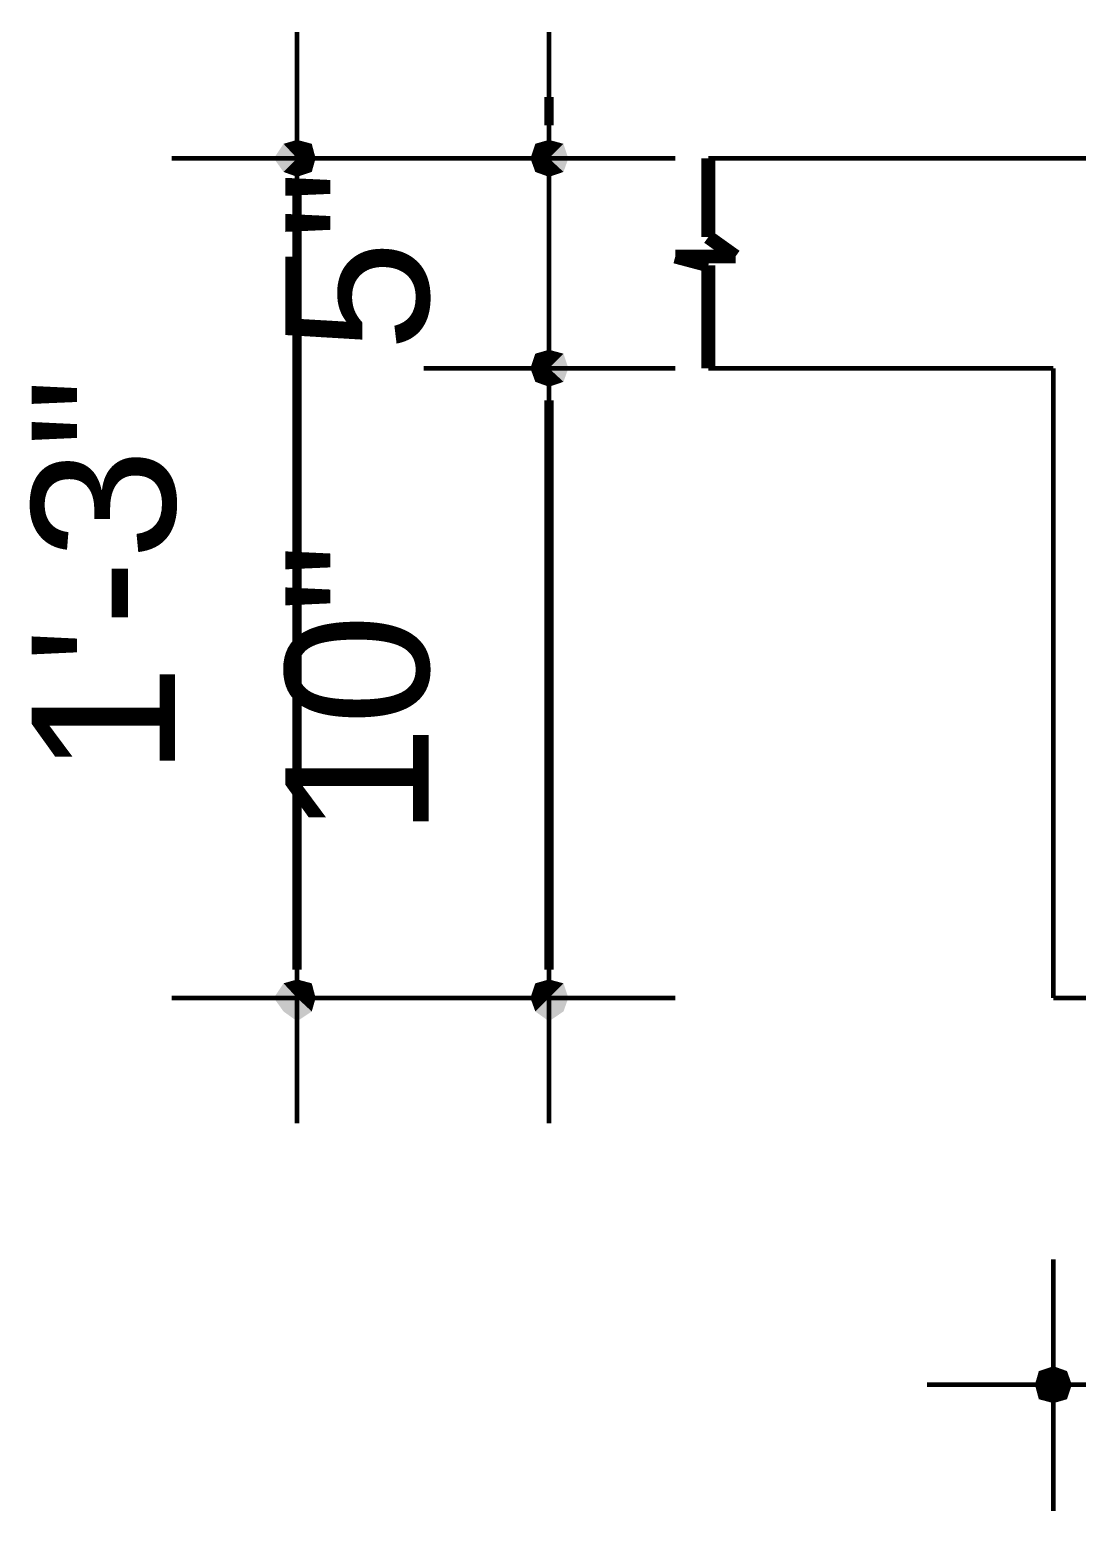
# Model space of a CAD drawing. Header units: millimetres. Extents: x 5 to 350, y 3 to 213.
# Drawn here: x 178.36 to 197.35, y 33.31 to 60.24 of the extents above; entities that cross this region are included whole.
import ezdxf

# ---------------------------------------------------------------- set-up
doc = ezdxf.new("R2010")
doc.units = ezdxf.units.MM
for name, color, linetype in [('H', 251, 'Continuous'), ('P', 255, 'Continuous'), ('T', 255, 'Continuous')]:
    doc.layers.add(name, color=color, linetype=linetype)
doc.styles.get("Standard").update_dxf_attribs({"font": 'arial.ttf'})

msp = doc.modelspace()

# ---------------------------------------------------------------- hatches: boundary and pattern name
at = {"layer": 'H', "linetype": 'Continuous'}
for points in [[(183.215, 57.908), (182.968, 58.173), (183.215, 58.244), (183.215, 57.908)], [(183.215, 57.908), (183.215, 58.244), (183.48, 58.173), (183.215, 57.908)], [(187.784, 57.908), (187.537, 58.173), (187.784, 58.244), (187.784, 57.908)], [(187.784, 57.908), (187.784, 58.244), (188.048, 58.173), (187.784, 57.908)], [(182.792, 57.908), (182.968, 58.173), (183.215, 57.908), (182.792, 57.908)], [(182.968, 57.662), (182.792, 57.908), (183.215, 57.908), (182.968, 57.662)], [(183.215, 57.573), (182.968, 57.662), (183.215, 57.908), (183.215, 57.573)], [(183.215, 57.908), (183.48, 58.173), (183.55, 57.908), (183.215, 57.908)], [(183.215, 57.573), (183.215, 57.908), (183.48, 57.662), (183.215, 57.573)], [(183.48, 57.662), (183.215, 57.908), (183.55, 57.908), (183.48, 57.662)], [(187.448, 57.908), (187.537, 58.173), (187.784, 57.908), (187.448, 57.908)], [(187.537, 57.662), (187.448, 57.908), (187.784, 57.908), (187.537, 57.662)], [(187.784, 57.573), (187.537, 57.662), (187.784, 57.908), (187.784, 57.573)], [(187.784, 57.908), (188.048, 58.173), (188.136, 57.908), (187.784, 57.908)], [(187.784, 57.573), (187.784, 57.908), (188.048, 57.662), (187.784, 57.573)], [(188.048, 57.662), (187.784, 57.908), (188.136, 57.908), (188.048, 57.662)], [(187.784, 54.098), (187.537, 54.363), (187.784, 54.434), (187.784, 54.098)], [(187.784, 54.098), (187.537, 54.363), (187.784, 54.434), (187.784, 54.098)], [(187.784, 54.098), (187.784, 54.434), (188.048, 54.363), (187.784, 54.098)], [(187.784, 54.098), (187.784, 54.434), (188.048, 54.363), (187.784, 54.098)], [(187.448, 54.098), (187.537, 54.363), (187.784, 54.098), (187.448, 54.098)], [(187.448, 54.098), (187.537, 54.363), (187.784, 54.098), (187.448, 54.098)], [(187.784, 54.098), (188.048, 54.363), (188.136, 54.098), (187.784, 54.098)], [(187.784, 54.098), (188.048, 54.363), (188.136, 54.098), (187.784, 54.098)], [(187.537, 53.852), (187.448, 54.098), (187.784, 54.098), (187.537, 53.852)], [(187.537, 53.852), (187.448, 54.098), (187.784, 54.098), (187.537, 53.852)], [(187.784, 53.763), (187.537, 53.852), (187.784, 54.098), (187.784, 53.763)], [(187.784, 53.763), (187.537, 53.852), (187.784, 54.098), (187.784, 53.763)], [(187.784, 53.763), (187.784, 54.098), (188.048, 53.852), (187.784, 53.763)], [(188.048, 53.852), (187.784, 54.098), (188.136, 54.098), (188.048, 53.852)], [(187.784, 53.763), (187.784, 54.098), (188.048, 53.852), (187.784, 53.763)], [(188.048, 53.852), (187.784, 54.098), (188.136, 54.098), (188.048, 53.852)], [(182.792, 42.668), (182.968, 42.933), (183.215, 42.668), (182.792, 42.668)], [(183.215, 42.668), (182.968, 42.933), (183.215, 43.004), (183.215, 42.668)], [(183.215, 42.668), (183.215, 43.004), (183.48, 42.933), (183.215, 42.668)], [(183.215, 42.668), (183.48, 42.933), (183.55, 42.668), (183.215, 42.668)], [(187.448, 42.668), (187.537, 42.933), (187.784, 42.668), (187.448, 42.668)], [(187.784, 42.668), (187.537, 42.933), (187.784, 43.004), (187.784, 42.668)], [(187.784, 42.668), (187.784, 43.004), (188.048, 42.933), (187.784, 42.668)], [(187.784, 42.668), (188.048, 42.933), (188.136, 42.668), (187.784, 42.668)], [(182.968, 42.422), (182.792, 42.668), (183.215, 42.668), (182.968, 42.422)], [(183.215, 42.245), (182.968, 42.422), (183.215, 42.668), (183.215, 42.245)], [(183.215, 42.245), (183.215, 42.668), (183.48, 42.422), (183.215, 42.245)], [(183.48, 42.422), (183.215, 42.668), (183.55, 42.668), (183.48, 42.422)], [(187.537, 42.422), (187.448, 42.668), (187.784, 42.668), (187.537, 42.422)], [(187.784, 42.245), (187.537, 42.422), (187.784, 42.668), (187.784, 42.245)], [(187.784, 42.245), (187.784, 42.668), (188.048, 42.422), (187.784, 42.245)], [(188.048, 42.422), (187.784, 42.668), (188.136, 42.668), (188.048, 42.422)], [(196.603, 35.648), (196.674, 35.895), (196.938, 35.648), (196.603, 35.648)], [(196.938, 35.648), (196.674, 35.895), (196.938, 35.983), (196.938, 35.648)], [(196.938, 35.648), (196.938, 35.983), (197.185, 35.895), (196.938, 35.648)], [(196.938, 35.648), (197.185, 35.895), (197.273, 35.648), (196.938, 35.648)], [(196.674, 35.384), (196.603, 35.648), (196.938, 35.648), (196.674, 35.384)], [(196.938, 35.313), (196.674, 35.384), (196.938, 35.648), (196.938, 35.313)], [(196.938, 35.313), (196.938, 35.648), (197.185, 35.384), (196.938, 35.313)], [(197.185, 35.384), (196.938, 35.648), (197.273, 35.648), (197.185, 35.384)]]:
    msp.add_hatch(color=256, dxfattribs=at).paths.add_polyline_path(points)

# ---------------------------------------------------------------- linework, layer by layer
at = {"layer": 'P'}
for points, const_width in [([(183.215, 55.633), (183.215, 60.202)], 0.085), ([(187.784, 60.202), (187.784, 55.633)], 0.085), ([(187.784, 58.508), (187.784, 59.02)], 0.169), ([(180.94, 57.908), (185.508, 57.908)], 0.085), ([(190.077, 57.908), (185.508, 57.908)], 0.085), ([(190.676, 56.48), (190.676, 57.908)], 0.254), ([(211.755, 57.908), (190.676, 57.908)], 0.085), ([(183.215, 57.326), (183.215, 43.18)], 0.169), ([(191.17, 56.127), (190.676, 56.48)], 0.254), ([(187.784, 51.823), (187.784, 56.392)], 0.085), ([(187.784, 51.823), (187.784, 56.392)], 0.085), ([(190.676, 55.968), (190.077, 56.127)], 0.254), ([(190.077, 56.127), (191.17, 56.127)], 0.254), ([(190.676, 54.098), (190.676, 55.968)], 0.254), ([(185.508, 54.098), (190.077, 54.098)], 0.085), ([(185.508, 54.098), (190.077, 54.098)], 0.085), ([(190.676, 54.098), (196.938, 54.098)], 0.085), ([(196.938, 54.098), (196.938, 42.668)], 0.085), ([(187.784, 53.516), (187.784, 52.917)], 0.169), ([(187.784, 53.516), (187.784, 43.18)], 0.169), ([(183.215, 44.962), (183.215, 40.393)], 0.085), ([(187.784, 44.962), (187.784, 40.393)], 0.085), ([(185.508, 42.668), (180.94, 42.668)], 0.085), ([(190.077, 42.668), (185.508, 42.668)], 0.085), ([(196.938, 42.668), (204.558, 42.668)], 0.085), ([(196.938, 33.355), (196.938, 37.924)], 0.085), ([(199.214, 35.648), (194.645, 35.648)], 0.085)]:
    msp.add_lwpolyline(points, dxfattribs=dict(at, const_width=const_width))

# ---------------------------------------------------------------- texts
at = {"layer": 'T', "char_height": 2.6, "attachment_point": 1, "rotation": 90}
for s, insert in [('{\\fArial|b0|i0|c0|p18;5"}', (183, 54.4)), ('{\\fArial|b0|i0|c0|p18;1\'-3"}', (178.4, 46.7)), ('{\\fArial|b0|i0|c0|p18;10"}', (183, 45.6))]:
    msp.add_mtext(s, dxfattribs=dict(at, insert=insert))

doc.saveas('drawing.dxf')
